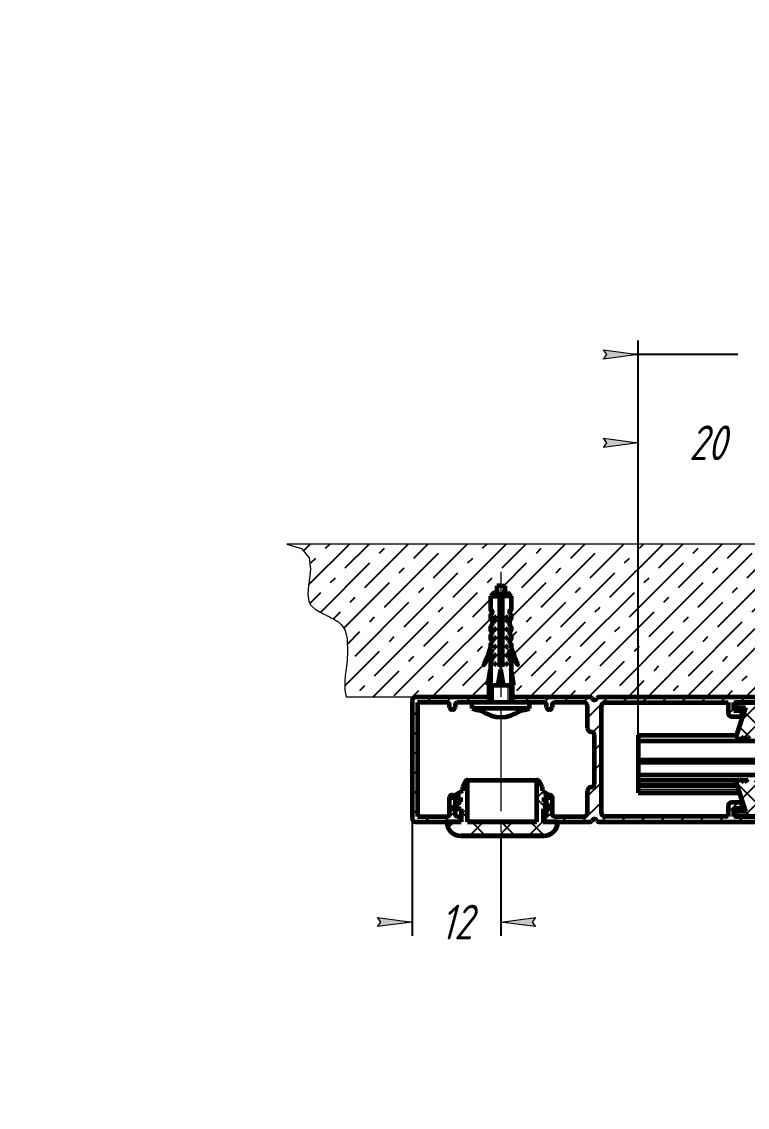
# Model space of a CAD drawing. Header units: millimetres. Extents: x 0 to 841, y 0 to 594.
# Drawn here: x 0 to 104.7, y 0 to 156.5 of the extents above; entities that cross this region are included whole.
import ezdxf

# ---------------------------------------------------------------- set-up
doc = ezdxf.new("R2010")
doc.units = ezdxf.units.MM
for name, pattern in [('K5LT_AXLED', [19.5, 15, -1.5, 1.5, -1.5]), ('K5LT_BASIC', [0]), ('K5LT_THIN', [0])]:
    doc.linetypes.add(name, pattern=pattern)
doc.layers.add('Системный слой', color=7, linetype='Continuous')
doc.layers.add('Системный слой (1)', color=7, linetype='Continuous', true_color=0x909090)
doc.styles.add('KDIMTEXTSTYLE', font='GOST_AU.SHX', dxfattribs={"width": 0.96, "oblique": 15, "height": 5})
doc.dimstyles.new('KDIMSTYLE (1.00)', dxfattribs={"dimtxt": 5, "dimasz": 1, "dimexe": 2, "dimexo": 0, "dimgap": 1, "dimtad": 1, "dimtxsty": 'KDIMTEXTSTYLE', "dimsah": 1, "dimcen": 0, "dimdle": 1, "dimadec": 0, "dimazin": 0, "dimtfac": 0.667, "dimtmove": 0, "dimatfit": 3, "dimfxl": 1, "dimtvp": 1, "dimtolj": 1, "dimtzin": 0, "dimarcsym": 0})

# ---------------------------------------------------------------- blocks, each defined once
blk = doc.blocks.new('U1201')
at = {"layer": 'Системный слой (1)', "color": 7, "linetype": 'K5LT_THIN', "lineweight": 18}
blk.add_line((280.77, 50.08), (93.12, 50.08), dxfattribs=at)
blk = doc.blocks.new('U1202')
at = {"layer": 'Системный слой (1)', "color": 5, "linetype": 'K5LT_BASIC', "lineweight": 60, "true_color": 0x0000ff}
blk.add_line((280.75, 52.81), (93.12, 52.81), dxfattribs=at)
blk = doc.blocks.new('U1203')
at = {"layer": 'Системный слой (1)', "color": 5, "linetype": 'K5LT_BASIC', "lineweight": 60, "true_color": 0x0000ff}
blk.add_line((280.75, 52.81), (88.92, 52.81), dxfattribs=at)
blk = doc.blocks.new('U1204')
at = {"layer": 'Системный слой (1)', "color": 5, "linetype": 'K5LT_BASIC', "lineweight": 60, "true_color": 0x0000ff}
blk.add_line((281, 47.87), (88.92, 47.87), dxfattribs=at)
blk = doc.blocks.new('U1205')
at = {"layer": 'Системный слой (1)', "color": 5, "linetype": 'K5LT_BASIC', "lineweight": 60, "true_color": 0x0000ff}
blk.add_line((280.81, 49.73), (88.92, 49.73), dxfattribs=at)
blk = doc.blocks.new('U1206')
at = {"layer": 'Системный слой (1)', "color": 5, "linetype": 'K5LT_BASIC', "lineweight": 60, "true_color": 0x0000ff}
blk.add_line((280.77, 50.07), (88.92, 50.07), dxfattribs=at)
blk = doc.blocks.new('U1284')
at = {"layer": 'Системный слой (1)', "color": 7, "linetype": 'K5LT_THIN', "lineweight": 18}
for p, q in [((38.23, 81.22), (40.37, 80.59)), ((40.37, 80.59), (41.48, 79.24)), ((41.48, 79.24), (41.67, 77.6)), ((41.58, 76.7), (41.52, 76.25)), ((41.67, 77.6), (41.58, 76.7)), ((41.36, 75.19), (41.3, 74.67)), ((41.41, 75.55), (41.36, 75.19)), ((41.45, 75.8), (41.41, 75.55)), ((41.48, 76), (41.45, 75.8)), ((41.52, 76.25), (41.48, 76)), ((41.3, 74.67), (41.27, 73.93)), ((41.27, 73.93), (41.42, 72.95)), ((41.42, 72.95), (41.64, 72.5)), ((41.64, 72.5), (41.71, 72.39)), ((41.71, 72.39), (41.89, 72.19)), ((41.89, 72.19), (42.31, 71.83)), ((42.31, 71.83), (43.13, 71.34)), ((43.13, 71.34), (43.59, 71.11)), ((43.59, 71.11), (43.83, 71)), ((43.83, 71), (43.96, 70.94)), ((43.96, 70.94), (44.07, 70.89)), ((44.07, 70.89), (44.2, 70.82)), ((44.2, 70.82), (44.38, 70.73)), ((44.38, 70.73), (44.65, 70.6)), ((44.65, 70.6), (45.05, 70.38)), ((45.05, 70.38), (45.59, 70.03)), ((45.59, 70.03), (46.07, 69.6)), ((46.07, 69.6), (46.17, 69.49)), ((46.17, 69.49), (46.35, 69.25)), ((46.35, 69.25), (46.64, 68.73)), ((46.64, 68.73), (46.97, 67.53)), ((46.97, 67.53), (47.02, 65.58)), ((46.94, 64.53), (46.88, 63.97)), ((47.02, 65.58), (46.94, 64.53)), ((46.75, 62.86), (46.68, 62.25)), ((46.8, 63.29), (46.75, 62.86)), ((46.84, 63.62), (46.8, 63.29)), ((46.88, 63.97), (46.84, 63.62)), ((46.68, 62.25), (46.61, 61.39)), ((46.61, 61.39), (46.61, 60.22)), ((46.61, 60.22), (46.82, 59.15))]:
    blk.add_line(p, q, dxfattribs=at)
blk = doc.blocks.new('KDIMARROW_01')
at = {"layer": 'Системный слой'}
blk.add_hatch(color=0, dxfattribs=at).paths.add_polyline_path([(0, 0), (-5, 0.66), (-4.5, 0), (-5, -0.66)])
at = {"layer": 'Системный слой', "color": 0, "linetype": 'K5LT_THIN', "lineweight": 18}
for p, q in [((-4.5, 0), (-5, 0.66)), ((-5, 0.66), (0, 0)), ((0, 0), (-5, -0.66)), ((-5, -0.66), (-4.5, 0))]:
    blk.add_line(p, q, dxfattribs=at)
at = {"layer": 'Системный слой (1)', "color": 0, "linetype": 'K5LT_THIN', "lineweight": 18}
blk.add_line((0, 0), (-1, 0), dxfattribs=at)

msp = doc.modelspace()

# ---------------------------------------------------------------- hatches: boundary and pattern name
at = {"layer": 'Системный слой (1)'}
h = msp.add_hatch(dxfattribs=at)
h.set_pattern_fill('Бетон', angle=45, style=0, pattern_type=0)
h.set_pattern_definition([(45, (0, 0), (-2.82843, 2.82843), [11, -5]), (45, (9.1924, 9.1924), (-2.82843, 2.82843), [1, -15]), (45, (4.2426, 7.071), (-2.82843, 2.82843), [11, -5]), (45, (13.435, 16.2635), (-2.82843, 2.82843), [1, -15])])
h.paths.add_polyline_path([(108.917, 81.2231), (38.2307, 81.2231), (40.3689, 80.5883), (41.4818, 79.2434), (41.6654, 77.5988), (41.581, 76.7049), (41.5174, 76.2464), (41.4806, 75.9984), (41.4512, 75.8023), (41.4141, 75.5522), (41.3641, 75.1942), (41.3047, 74.6745), (41.2712, 73.9344), (41.4212, 72.9452), (41.6379, 72.4961), (41.7133, 72.3892), (41.8862, 72.1875), (42.3095, 71.8262), (43.1335, 71.3363), (43.5909, 71.1108), (43.8293, 70.9977), (43.9616, 70.9352), (44.067, 70.8852), (44.1978, 70.8229), (44.3835, 70.733), (44.6544, 70.5972), (45.0459, 70.3849), (45.5873, 70.0345), (46.0749, 69.602), (46.1732, 69.4894), (46.3511, 69.2517), (46.637, 68.7302), (46.9666, 67.5318), (47.0248, 65.5761), (46.9404, 64.5299), (46.8803, 63.9743), (46.8396, 63.623), (46.7999, 63.2862), (46.7494, 62.8551), (46.6837, 62.2506), (46.6133, 61.3934), (46.6095, 60.2223), (46.817, 59.1503), (56.817, 59.1503), (67.4295, 59.1503), (67.4295, 60.8849), (67.242, 60.8849), (67.617, 63.1503), (67.617, 64.2764), (67.6279, 64.303), (67.8575, 64.5325), (67.8795, 64.5855), (67.8795, 64.8545), (67.8575, 64.9075), (67.8045, 64.9295), (67.6545, 64.9295), (67.6279, 64.9405), (67.617, 64.967), (67.617, 65.4768), (66.7269, 63.835), (66.6986, 63.8154), (66.6647, 63.8216), (66.6451, 63.8499), (66.6496, 63.881), (67.617, 66.22), (67.617, 66.7825), (67.6279, 66.809), (67.8575, 67.0386), (67.8795, 67.0916), (67.8795, 67.3605), (67.8575, 67.4136), (67.8045, 67.4355), (67.6545, 67.4355), (67.6279, 67.4465), (67.617, 67.473), (67.617, 68.0355), (67.6279, 68.0621), (67.8575, 68.2916), (67.8795, 68.3446), (67.8795, 68.6136), (67.8575, 68.6666), (67.8045, 68.6886), (67.6545, 68.6886), (67.6279, 68.6996), (67.617, 68.7261), (67.617, 69.2886), (67.6279, 69.3151), (67.8575, 69.5446), (67.8795, 69.5977), (67.8795, 69.8666), (67.8795, 70.3168), (67.8575, 70.3698), (67.8045, 70.3918), (67.6545, 70.3918), (67.6279, 70.4028), (67.617, 70.4293), (67.617, 70.9918), (67.6279, 71.0183), (67.8575, 71.2478), (67.8795, 71.3009), (67.8795, 71.5698), (67.8575, 71.6228), (67.8045, 71.6448), (67.6545, 71.6448), (67.6279, 71.6558), (67.617, 71.6823), (67.617, 73.7073), (68.1795, 74.2698), (68.5545, 74.2698), (68.5545, 75.2073), (69.117, 75.2073), (69.6795, 75.2073), (69.6795, 74.2698), (70.0545, 74.2698), (70.617, 73.7073), (70.617, 71.6823), (70.606, 71.6558), (70.5795, 71.6448), (70.4295, 71.6448), (70.3764, 71.6228), (70.3545, 71.5698), (70.3545, 71.3009), (70.3764, 71.2478), (70.606, 71.0183), (70.617, 70.9918), (70.617, 70.4293), (70.606, 70.4028), (70.5795, 70.3918), (70.4295, 70.3918), (70.3764, 70.3698), (70.3545, 70.3168), (70.3545, 69.8666), (70.3545, 69.5977), (70.3764, 69.5446), (70.606, 69.3151), (70.617, 69.2886), (70.617, 68.7261), (70.606, 68.6996), (70.5795, 68.6886), (70.4295, 68.6886), (70.3764, 68.6666), (70.3545, 68.6136), (70.3545, 68.3446), (70.3764, 68.2916), (70.606, 68.0621), (70.617, 68.0355), (70.617, 67.473), (70.606, 67.4465), (70.5795, 67.4355), (70.4295, 67.4355), (70.3764, 67.4136), (70.3545, 67.3605), (70.3545, 67.0916), (70.3764, 67.0386), (70.606, 66.809), (70.617, 66.7825), (70.617, 66.22), (71.5843, 63.881), (71.588, 63.8468), (71.5665, 63.8199), (71.5322, 63.8162), (71.507, 63.835), (70.617, 65.4768), (70.617, 64.967), (70.606, 64.9405), (70.5795, 64.9295), (70.4295, 64.9295), (70.3764, 64.9075), (70.3545, 64.8545), (70.3545, 64.5855), (70.3764, 64.5325), (70.606, 64.303), (70.617, 64.2764), (70.617, 63.1503), (70.992, 60.8849), (70.8045, 60.8849), (70.8045, 59.1503), (81.9845, 59.1503), (82.1966, 59.0625), (82.2556, 58.9789), (82.4826, 58.7736), (82.7884, 58.7889), (82.9784, 58.9789), (83.1487, 59.1329), (83.2494, 59.1503), (108.417, 59.1503), (108.917, 59.1533)])
h = msp.add_hatch(dxfattribs=at)
h.set_pattern_fill('Металл', angle=45, style=0, pattern_type=0)
h.set_pattern_definition([(45, (0, 0), (-1.414214, 1.414214), [])])
edge = h.paths.add_edge_path()
edge.add_line((61.317, 41.1503), (63.417, 41.1503))
edge.add_line((63.417, 41.1503), (63.417, 41.9503))
edge.add_line((63.417, 41.9503), (62.817, 41.9503))
edge.add_line((62.817, 41.9503), (62.6048, 42.0382))
edge.add_line((62.6048, 42.0382), (62.517, 42.2503))
edge.add_line((62.517, 42.2503), (62.517, 43.0503))
edge.add_line((62.517, 43.0503), (62.017, 43.0503))
edge.add_line((62.017, 43.0503), (62.517, 43.4349))
edge.add_line((62.517, 43.4349), (62.517, 44.6503))
edge.add_line((62.517, 44.6503), (62.017, 44.6503))
edge.add_line((62.017, 44.6503), (62.455, 44.9329))
edge.add_line((62.455, 44.9329), (62.2562, 45.0478))
edge.add_line((62.2562, 45.0478), (62.217, 45.0503))
edge.add_line((62.217, 45.0503), (62.017, 45.0503))
edge.add_line((62.017, 45.0503), (61.8048, 44.9625))
edge.add_line((61.8048, 44.9625), (61.717, 44.7503))
edge.add_line((61.717, 44.7503), (61.717, 42.2503))
edge.add_line((61.717, 42.2503), (61.6291, 42.0382))
edge.add_line((61.6291, 42.0382), (61.417, 41.9503))
edge.add_line((61.417, 41.9503), (57.117, 41.9503))
edge.add_line((57.117, 41.9503), (57.117, 58.3503))
edge.add_line((57.117, 58.3503), (61.417, 58.3503))
edge.add_line((61.417, 58.3503), (61.6291, 58.2625))
edge.add_line((61.6291, 58.2625), (61.717, 58.0503))
edge.add_line((61.717, 58.0503), (61.717, 57.6503))
edge.add_line((61.717, 57.6503), (61.8048, 57.4382))
edge.add_line((61.8048, 57.4382), (62.017, 57.3503))
edge.add_line((62.017, 57.3503), (62.217, 57.3503))
edge.add_line((62.217, 57.3503), (62.4291, 57.4382))
edge.add_line((62.4291, 57.4382), (62.517, 57.6503))
edge.add_line((62.517, 57.6503), (62.517, 58.0503))
edge.add_line((62.517, 58.0503), (62.6048, 58.2625))
edge.add_line((62.6048, 58.2625), (62.817, 58.3503))
edge.add_line((62.817, 58.3503), (67.4295, 58.3503))
edge.add_line((67.4295, 58.3503), (67.4295, 59.1503))
edge.add_line((67.4295, 59.1503), (56.817, 59.1503))
edge.add_line((56.817, 59.1503), (56.4634, 59.0039))
edge.add_line((56.4634, 59.0039), (56.317, 58.6503))
edge.add_line((56.317, 58.6503), (56.317, 41.6503))
edge.add_line((56.317, 41.6503), (56.4634, 41.2968))
edge.add_line((56.4634, 41.2968), (56.817, 41.1503))
edge.add_line((56.817, 41.1503), (61.317, 41.1503))
h.paths.add_polyline_path([(81.617, 45.6503), (81.617, 42.4503), (81.4705, 42.0968), (81.117, 41.9503), (76.817, 41.9503), (76.6048, 42.0382), (76.517, 42.2503), (76.517, 43.0503), (75.717, 43.0503), (75.717, 42.2503), (75.6291, 42.0382), (75.417, 41.9503), (75.217, 41.9503), (75.217, 41.1503), (81.9845, 41.1503), (82.1966, 41.2382), (82.2556, 41.3218), (82.4826, 41.5271), (82.7884, 41.5117), (82.9784, 41.3218), (83.1487, 41.1678), (83.2494, 41.1503), (108.417, 41.1503), (108.7705, 41.2968), (108.917, 41.6503), (108.917, 43.4503), (108.7705, 43.8039), (108.417, 43.9503), (107.217, 43.9503), (107.0048, 43.8625), (106.917, 43.6503), (106.917, 43.4503), (107.0048, 43.2382), (107.217, 43.1503), (108.117, 43.1503), (108.117, 41.9503), (107.817, 41.9503), (103.017, 41.9503), (102.717, 41.9503), (102.717, 43.1503), (103.617, 43.1503), (103.8291, 43.2382), (103.917, 43.4503), (103.917, 43.6503), (103.8291, 43.8625), (103.617, 43.9503), (102.417, 43.9503), (102.0634, 43.8039), (101.917, 43.4503), (101.917, 41.9503), (84.117, 41.9503), (83.7634, 42.0968), (83.617, 42.4503), (83.617, 57.8503), (83.7634, 58.2039), (84.117, 58.3503), (101.917, 58.3503), (101.917, 56.8503), (102.0634, 56.4968), (102.417, 56.3503), (103.617, 56.3503), (103.8291, 56.4382), (103.917, 56.6503), (103.917, 56.8503), (103.8291, 57.0625), (103.617, 57.1503), (102.717, 57.1503), (102.717, 58.3503), (103.017, 58.3503), (107.817, 58.3503), (108.117, 58.3503), (108.117, 57.1503), (107.217, 57.1503), (107.0048, 57.0625), (106.917, 56.8503), (106.917, 56.6503), (107.0048, 56.4382), (107.217, 56.3503), (108.417, 56.3503), (108.7705, 56.4968), (108.917, 56.8503), (108.917, 58.6503), (108.7705, 59.0039), (108.417, 59.1503), (83.2494, 59.1503), (83.0373, 59.0625), (82.9784, 58.9789), (82.7513, 58.7736), (82.4455, 58.7889), (82.2556, 58.9789), (82.0853, 59.1329), (81.9845, 59.1503), (70.8045, 59.1503), (70.8045, 58.3503), (75.417, 58.3503), (75.6291, 58.2625), (75.717, 58.0503), (75.717, 57.6503), (75.8048, 57.4382), (76.017, 57.3503), (76.217, 57.3503), (76.4291, 57.4382), (76.517, 57.6503), (76.517, 58.0503), (76.6048, 58.2625), (76.817, 58.3503), (81.117, 58.3503), (81.4705, 58.2039), (81.617, 57.8503), (81.617, 54.6503), (81.7634, 54.2968), (82.117, 54.1503), (82.4705, 54.0039), (82.617, 53.6503), (82.617, 46.6503), (82.4705, 46.2968), (82.117, 46.1503), (81.7634, 46.0039)])
h = msp.add_hatch(dxfattribs=at)
h.set_pattern_fill('Неметалл', angle=45, style=0, pattern_type=0)
h.set_pattern_definition([(45, (0, 0), (-1.414214, 1.414214), []), (135, (0, 0), (-1.414214, -1.414214), [])])
h.paths.add_polyline_path([(107.7503, 53.6503), (106.417, 57.6503), (107.817, 57.6503), (107.817, 58.3503), (103.017, 58.3503), (103.017, 57.6503), (104.417, 57.6503), (103.0046, 53.4133), (103.617, 53.0195), (104.217, 53.4053), (104.817, 53.0195), (105.417, 53.4053), (106.017, 53.0195), (106.617, 53.4053), (107.217, 53.0195), (107.8293, 53.4133)])
h.paths.add_polyline_path([(103.5164, 45.352), (104.417, 42.6503), (103.017, 42.6503), (103.017, 41.9503), (107.817, 41.9503), (107.817, 42.6503), (106.417, 42.6503), (107.8293, 46.8874), (107.217, 47.2812), (106.617, 46.8953), (106.017, 47.2812), (105.417, 46.8953), (104.817, 47.2812), (104.217, 46.8953), (103.617, 47.2812), (103.0046, 46.8874)])
h = msp.add_hatch(dxfattribs=at)
h.set_pattern_fill('Металл', angle=45, style=0, pattern_type=0)
h.set_pattern_definition([(45, (0, 0), (-0.7071068, 0.7071068), [])])
h.paths.add_polyline_path([(491.7907, 49.7338), (491.7907, 50.0719), (285.7742, 50.0719), (285.8142, 49.7338)])
h.paths.add_polyline_path([(280.8142, 49.7338), (280.7742, 50.0719), (93.117, 50.0719), (88.917, 50.0719), (88.917, 49.7338)])
h = msp.add_hatch(dxfattribs=at)
h.set_pattern_fill('Неметалл', angle=45, style=0, pattern_type=0)
h.set_pattern_definition([(45, (0, 0), (-2.12132, 2.12132), []), (135, (0, 0), (-2.12132, -2.12132), [])])
edge = h.paths.add_edge_path()
edge.add_line((74.317, 41.1503), (64.317, 41.1503))
edge.add_line((64.317, 41.1503), (64.317, 47.1503))
edge.add_line((64.317, 47.1503), (64.1288, 47.1503))
edge.add_line((64.1288, 47.1503), (64.0581, 47.121))
edge.add_line((64.0581, 47.121), (64.0393, 47.0951))
edge.add_line((64.0393, 47.0951), (63.567, 46.1503))
edge.add_line((63.567, 46.1503), (63.567, 45.6503))
edge.add_line((63.567, 45.6503), (62.017, 44.6503))
edge.add_line((62.017, 44.6503), (62.517, 44.6503))
edge.add_line((62.517, 44.6503), (63.317, 44.6503))
edge.add_line((63.317, 44.6503), (63.317, 44.0503))
edge.add_line((63.317, 44.0503), (62.017, 43.0503))
edge.add_line((62.017, 43.0503), (62.517, 43.0503))
edge.add_line((62.517, 43.0503), (63.417, 43.0503))
edge.add_line((63.417, 43.0503), (63.417, 41.1503))
edge.add_line((63.417, 41.1503), (61.317, 41.1503))
edge.add_line((61.317, 41.1503), (61.3554, 40.7601))
edge.add_line((61.3554, 40.7601), (62.2058, 39.4874))
edge.add_line((62.2058, 39.4874), (63.317, 39.1503))
edge.add_line((63.317, 39.1503), (75.317, 39.1503))
edge.add_line((75.317, 39.1503), (76.7312, 39.7361))
edge.add_line((76.7312, 39.7361), (77.2785, 40.7601))
edge.add_line((77.2785, 40.7601), (77.317, 41.1503))
edge.add_line((77.317, 41.1503), (75.217, 41.1503))
edge.add_line((75.217, 41.1503), (75.217, 43.0503))
edge.add_line((75.217, 43.0503), (75.717, 43.0503))
edge.add_line((75.717, 43.0503), (76.517, 43.0503))
edge.add_line((76.517, 43.0503), (76.517, 43.1273))
edge.add_line((76.517, 43.1273), (75.317, 44.0503))
edge.add_line((75.317, 44.0503), (75.317, 44.6503))
edge.add_line((75.317, 44.6503), (75.717, 44.6503))
edge.add_line((75.717, 44.6503), (76.517, 44.6503))
edge.add_line((76.517, 44.6503), (76.517, 44.7148))
edge.add_line((76.517, 44.7148), (75.067, 45.6503))
edge.add_line((75.067, 45.6503), (75.067, 46.1503))
edge.add_line((75.067, 46.1503), (74.5946, 47.0951))
edge.add_line((74.5946, 47.0951), (74.5368, 47.1452))
edge.add_line((74.5368, 47.1452), (74.5052, 47.1503))
edge.add_line((74.5052, 47.1503), (74.317, 47.1503))
edge.add_line((74.317, 47.1503), (74.317, 41.1503))

# ---------------------------------------------------------------- linework, layer by layer
at = {"layer": 'Системный слой (1)', "color": 7, "linetype": 'K5LT_THIN', "lineweight": 18}
for p, q in [((108.917, 81.2231), (38.2307, 81.2231)), ((68.067, 58.3503), (68.067, 60.8849)), ((70.167, 58.3503), (70.167, 60.8849)), ((56.817, 59.1503), (46.817, 59.1503)), ((103.429, 47.1603), (88.917, 47.1603)), ((104.629, 47.1603), (103.805, 47.1603)), ((88.917, 46.552), (103.1164, 46.552)), ((88.917, 46.1503), (103.2503, 46.1503)), ((88.917, 46.111), (103.2634, 46.111)), ((88.917, 45.8141), (103.3624, 45.8141))]:
    msp.add_line(p, q, dxfattribs=at)
at = {"layer": 'Системный слой (1)', "color": 30, "linetype": 'K5LT_AXLED', "lineweight": 18, "true_color": 0xff8000}
msp.add_line((69.117, 77.2073), (69.117, 37.2073), dxfattribs=at)
at = {"layer": 'Системный слой (1)', "color": 5, "linetype": 'K5LT_BASIC', "lineweight": 60, "true_color": 0x0000ff}
for p, q in [((69.117, 75.2073), (68.5545, 75.2073)), ((68.5545, 75.2073), (68.5545, 74.2698)), ((69.117, 75.2073), (69.6795, 75.2073)), ((69.6795, 75.2073), (69.6795, 74.2698)), ((68.1795, 74.2698), (67.617, 73.7073)), ((67.617, 73.7073), (67.617, 71.6823)), ((67.617, 73.7073), (68.9295, 73.7073)), ((68.1795, 74.2698), (68.9295, 74.2698)), ((68.9295, 74.2753), (68.9295, 63.5253)), ((69.117, 73.5831), (68.9295, 73.5831)), ((69.117, 73.5831), (69.3045, 73.5831)), ((69.3045, 74.2753), (69.3045, 63.5253)), ((70.0545, 74.2698), (69.3045, 74.2698)), ((70.617, 73.7073), (69.3045, 73.7073)), ((70.0545, 74.2698), (70.617, 73.7073)), ((70.617, 73.7073), (70.617, 71.6823)), ((67.617, 70.9918), (67.617, 70.4293)), ((67.8575, 71.2478), (67.6279, 71.0183)), ((67.8045, 71.6448), (67.6545, 71.6448)), ((67.8795, 71.5698), (67.8795, 71.3009)), ((68.471, 70.7687), (68.2756, 70.671)), ((68.2756, 70.6039), (68.471, 70.5062)), ((69.7629, 70.7687), (69.9584, 70.671)), ((69.9584, 70.6039), (69.7629, 70.5062)), ((70.3545, 71.5698), (70.3545, 71.3009)), ((70.3764, 71.2478), (70.606, 71.0183)), ((70.4295, 71.6448), (70.5795, 71.6448)), ((70.617, 70.9918), (70.617, 70.4293)), ((67.617, 69.2886), (67.617, 68.7261)), ((67.8575, 69.5446), (67.6279, 69.3151)), ((67.8045, 70.3918), (67.6545, 70.3918)), ((67.8795, 70.3168), (67.8795, 69.8666)), ((67.8795, 69.8666), (67.8795, 69.5977)), ((68.471, 70.3185), (68.2756, 70.2208)), ((68.2756, 70.1537), (68.471, 70.056)), ((68.471, 69.0655), (68.2756, 68.9677)), ((68.2756, 68.9007), (68.471, 68.803)), ((69.7629, 70.3185), (69.9584, 70.2208)), ((69.9584, 70.1537), (69.7629, 70.056)), ((69.7629, 69.0655), (69.9584, 68.9677)), ((69.9584, 68.9007), (69.7629, 68.803)), ((70.3545, 70.3168), (70.3545, 69.8666)), ((70.3545, 69.8666), (70.3545, 69.5977)), ((70.3764, 69.5446), (70.606, 69.3151)), ((70.4295, 70.3918), (70.5795, 70.3918)), ((70.617, 69.2886), (70.617, 68.7261)), ((67.617, 68.0355), (67.617, 67.473)), ((67.8575, 68.2916), (67.6279, 68.0621)), ((67.8045, 68.6886), (67.6545, 68.6886)), ((67.8045, 67.4355), (67.6545, 67.4355)), ((67.8795, 68.6136), (67.8795, 68.3446)), ((67.8795, 67.3605), (67.8795, 67.0916)), ((68.471, 67.8124), (68.2756, 67.7147)), ((68.2756, 67.6476), (68.471, 67.5499)), ((69.7629, 67.8124), (69.9584, 67.7147)), ((69.9584, 67.6476), (69.7629, 67.5499)), ((70.3545, 68.6136), (70.3545, 68.3446)), ((70.3545, 67.3605), (70.3545, 67.0916)), ((70.3764, 68.2916), (70.606, 68.0621)), ((70.4295, 68.6886), (70.5795, 68.6886)), ((70.4295, 67.4355), (70.5795, 67.4355)), ((70.617, 68.0355), (70.617, 67.473)), ((67.617, 66.7825), (67.617, 66.22)), ((67.8575, 67.0386), (67.6279, 66.809)), ((67.8575, 65.7855), (67.6711, 65.5991)), ((67.8795, 66.1075), (67.8795, 65.8386)), ((68.471, 66.5594), (68.2756, 66.4617)), ((68.2756, 66.3946), (68.471, 66.2969)), ((69.7629, 66.5594), (69.9584, 66.4617)), ((69.9584, 66.3946), (69.7629, 66.2969)), ((70.3545, 66.1075), (70.3545, 65.8386)), ((70.3545, 64.8545), (70.3545, 65.8386)), ((70.3764, 67.0386), (70.606, 66.809)), ((70.3764, 65.7855), (70.5669, 65.5951)), ((70.617, 66.7825), (70.617, 66.22)), ((67.617, 65.4768), (67.617, 64.967)), ((67.617, 64.2764), (67.617, 60.8849)), ((67.8575, 64.5325), (67.6279, 64.303)), ((67.8045, 64.9295), (67.6545, 64.9295)), ((67.8795, 64.8545), (67.8795, 64.5855)), ((68.471, 65.3064), (68.2756, 65.2086)), ((68.2756, 65.1416), (68.471, 65.0439)), ((69.7629, 65.3064), (69.9584, 65.2086)), ((69.9584, 65.1416), (69.7629, 65.0439)), ((70.3545, 64.8545), (70.3545, 64.5855)), ((70.3764, 64.5325), (70.606, 64.303)), ((70.4295, 64.9295), (70.5795, 64.9295)), ((70.617, 65.4817), (70.617, 64.967)), ((70.617, 64.2764), (70.617, 60.8849)), ((67.242, 60.8849), (67.617, 63.1503)), ((68.471, 64.0533), (68.2756, 63.9556)), ((68.2756, 63.8885), (68.471, 63.7908)), ((68.742, 60.8849), (69.117, 63.1503)), ((69.3045, 63.5253), (68.9295, 63.5253)), ((69.492, 60.8849), (69.117, 63.1503)), ((69.7629, 64.0533), (69.9584, 63.9556)), ((69.9584, 63.8885), (69.7629, 63.7908)), ((70.992, 60.8849), (70.617, 63.1503)), ((67.242, 60.8849), (70.992, 60.8849)), ((67.4295, 58.3503), (67.4295, 60.8849)), ((67.617, 60.8849), (67.6171, 58.3503)), ((70.617, 60.8849), (70.6157, 58.3503)), ((70.8045, 58.3503), (70.8045, 60.8849)), ((56.317, 58.6503), (56.317, 41.6503)), ((67.4295, 59.1503), (56.817, 59.1503)), ((61.417, 58.3503), (57.117, 58.3503)), ((57.117, 58.3503), (57.117, 41.9503)), ((61.717, 57.6503), (61.717, 58.0503)), ((62.517, 58.0503), (62.517, 57.6503)), ((75.417, 58.3503), (62.817, 58.3503)), ((64.992, 57.5253), (64.992, 58.3503)), ((81.9845, 59.1503), (70.8045, 59.1503)), ((73.242, 57.5253), (73.242, 58.3503)), ((75.717, 57.6503), (75.717, 58.0503)), ((76.517, 58.0503), (76.517, 57.6503)), ((81.117, 58.3503), (76.817, 58.3503)), ((108.417, 59.1503), (83.2494, 59.1503)), ((84.117, 58.3503), (101.917, 58.3503)), ((101.917, 58.3503), (101.917, 56.8503)), ((102.717, 57.1503), (102.717, 58.3503)), ((102.717, 58.3503), (108.117, 58.3503)), ((103.017, 58.3503), (103.017, 57.6503)), ((107.817, 58.3503), (103.017, 58.3503)), ((62.217, 57.3503), (62.017, 57.3503)), ((73.242, 57.5253), (64.992, 57.5253)), ((76.217, 57.3503), (76.017, 57.3503)), ((81.617, 54.6503), (81.617, 57.8503)), ((83.617, 42.4503), (83.617, 57.8503)), ((103.617, 57.1503), (102.717, 57.1503)), ((104.417, 57.6503), (103.0046, 53.4133)), ((103.017, 57.6503), (104.417, 57.6503)), ((103.917, 56.6503), (103.917, 56.8503)), ((102.417, 56.3503), (103.617, 56.3503)), ((82.617, 46.6503), (82.617, 53.6503)), ((88.917, 53.6503), (103.0836, 53.6503)), ((88.917, 53.6503), (88.917, 45.352)), ((103.0046, 53.4133), (103.617, 53.0195)), ((103.617, 53.0195), (104.217, 53.4053)), ((104.217, 53.4053), (104.817, 53.0195)), ((93.117, 50.0719), (93.117, 50.0796)), ((64.0393, 47.0951), (63.567, 46.1503)), ((64.317, 47.1503), (64.1288, 47.1503)), ((64.317, 47.1503), (74.317, 47.1503)), ((64.317, 41.1503), (64.317, 47.1503)), ((74.317, 41.1503), (74.317, 47.1503)), ((74.5052, 47.1503), (74.317, 47.1503)), ((74.5946, 47.0951), (75.067, 46.1503)), ((103.3984, 47.1406), (88.917, 47.1406)), ((93.117, 47.1406), (93.117, 47.1603)), ((103.3984, 47.1406), (93.117, 47.1406)), ((103.3984, 47.1406), (93.117, 47.1406)), ((103.3984, 47.1406), (93.117, 47.1406)), ((103.3984, 47.1406), (93.117, 47.1406)), ((103.3984, 47.1406), (93.117, 47.1406)), ((103.3984, 47.1406), (93.117, 47.1406)), ((103.3984, 47.1406), (93.117, 47.1406)), ((103.3984, 47.1406), (93.117, 47.1406)), ((103.3984, 47.1406), (93.117, 47.1406)), ((103.3984, 47.1406), (93.117, 47.1406)), ((103.3984, 47.1406), (93.117, 47.1406)), ((103.3984, 47.1406), (93.117, 47.1406)), ((103.3984, 47.1406), (93.117, 47.1406)), ((103.3984, 47.1406), (93.117, 47.1406)), ((103.3984, 47.1406), (93.117, 47.1406)), ((103.3984, 47.1406), (93.117, 47.1406)), ((103.3984, 47.1406), (93.117, 47.1406)), ((103.3984, 47.1406), (93.117, 47.1406)), ((103.3984, 47.1406), (93.117, 47.1406)), ((103.3984, 47.1406), (93.117, 47.1406)), ((103.3984, 47.1406), (93.117, 47.1406)), ((103.3984, 47.1406), (93.117, 47.1406)), ((103.3984, 47.1406), (93.117, 47.1406)), ((103.3984, 47.1406), (93.117, 47.1406)), ((103.3984, 47.1406), (93.117, 47.1406)), ((103.3984, 47.1406), (93.117, 47.1406)), ((103.3984, 47.1406), (93.117, 47.1406)), ((103.3984, 47.1406), (93.117, 47.1406)), ((103.3984, 47.1406), (93.117, 47.1406)), ((103.3984, 47.1406), (93.117, 47.1406)), ((103.3984, 47.1406), (93.117, 47.1406)), ((103.3984, 47.1406), (93.117, 47.1406)), ((103.3984, 47.1406), (93.117, 47.1406)), ((103.3984, 47.1406), (93.117, 47.1406)), ((103.3984, 47.1406), (93.117, 47.1406)), ((103.3984, 47.1406), (93.117, 47.1406)), ((103.3984, 47.1406), (93.117, 47.1406)), ((103.3984, 47.1406), (93.117, 47.1406)), ((103.3984, 47.1406), (93.117, 47.1406)), ((103.3984, 47.1406), (93.117, 47.1406)), ((103.3984, 47.1406), (93.117, 47.1406)), ((103.3984, 47.1406), (93.117, 47.1406)), ((103.3984, 47.1406), (93.117, 47.1406)), ((103.3984, 47.1406), (93.117, 47.1406)), ((103.3984, 47.1406), (93.117, 47.1406)), ((103.3984, 47.1406), (93.117, 47.1406)), ((103.3984, 47.1406), (93.117, 47.1406)), ((103.3984, 47.1406), (93.117, 47.1406)), ((103.3984, 47.1406), (93.117, 47.1406)), ((103.3984, 47.1406), (93.117, 47.1406)), ((103.3984, 47.1406), (93.117, 47.1406)), ((103.3984, 47.1406), (93.117, 47.1406)), ((103.3984, 47.1406), (93.117, 47.1406)), ((103.3984, 47.1406), (93.117, 47.1406)), ((103.3984, 47.1406), (93.117, 47.1406)), ((103.3984, 47.1406), (93.117, 47.1406)), ((103.3984, 47.1406), (93.117, 47.1406)), ((103.3984, 47.1406), (93.117, 47.1406)), ((103.3984, 47.1406), (93.117, 47.1406)), ((103.3984, 47.1406), (93.117, 47.1406)), ((103.3984, 47.1406), (93.117, 47.1406)), ((103.3984, 47.1406), (93.117, 47.1406)), ((103.3984, 47.1406), (93.117, 47.1406)), ((103.3984, 47.1406), (93.117, 47.1406)), ((103.3984, 47.1406), (93.117, 47.1406)), ((103.3984, 47.1406), (93.117, 47.1406)), ((103.3984, 47.1406), (93.117, 47.1406)), ((103.3984, 47.1406), (93.117, 47.1406)), ((103.617, 47.2812), (103.0046, 46.8874)), ((104.217, 46.8953), (103.617, 47.2812)), ((104.5984, 47.1406), (103.8355, 47.1406)), ((104.5984, 47.1406), (103.8355, 47.1406)), ((104.5984, 47.1406), (103.8355, 47.1406)), ((104.5984, 47.1406), (103.8355, 47.1406)), ((104.5984, 47.1406), (103.8355, 47.1406)), ((104.5984, 47.1406), (103.8355, 47.1406)), ((104.5984, 47.1406), (103.8355, 47.1406)), ((104.5984, 47.1406), (103.8355, 47.1406)), ((104.5984, 47.1406), (103.8355, 47.1406)), ((104.5984, 47.1406), (103.8355, 47.1406)), ((104.5984, 47.1406), (103.8355, 47.1406)), ((104.5984, 47.1406), (103.8355, 47.1406)), ((104.5984, 47.1406), (103.8355, 47.1406)), ((104.5984, 47.1406), (103.8355, 47.1406)), ((104.5984, 47.1406), (103.8355, 47.1406)), ((104.5984, 47.1406), (103.8355, 47.1406)), ((104.5984, 47.1406), (103.8355, 47.1406)), ((104.5984, 47.1406), (103.8355, 47.1406)), ((104.5984, 47.1406), (103.8355, 47.1406)), ((104.5984, 47.1406), (103.8355, 47.1406)), ((104.5984, 47.1406), (103.8355, 47.1406)), ((104.5984, 47.1406), (103.8355, 47.1406)), ((104.5984, 47.1406), (103.8355, 47.1406)), ((104.5984, 47.1406), (103.8355, 47.1406)), ((104.5984, 47.1406), (103.8355, 47.1406)), ((104.5984, 47.1406), (103.8355, 47.1406)), ((104.5984, 47.1406), (103.8355, 47.1406)), ((104.5984, 47.1406), (103.8355, 47.1406)), ((104.5984, 47.1406), (103.8355, 47.1406)), ((104.5984, 47.1406), (103.8355, 47.1406)), ((104.5984, 47.1406), (103.8355, 47.1406)), ((104.5984, 47.1406), (103.8355, 47.1406)), ((104.5984, 47.1406), (103.8355, 47.1406)), ((104.5984, 47.1406), (103.8355, 47.1406)), ((104.5984, 47.1406), (103.8355, 47.1406)), ((104.5984, 47.1406), (103.8355, 47.1406)), ((104.5984, 47.1406), (103.8355, 47.1406)), ((104.5984, 47.1406), (103.8355, 47.1406)), ((104.5984, 47.1406), (103.8355, 47.1406)), ((104.5984, 47.1406), (103.8355, 47.1406)), ((104.5984, 47.1406), (103.8355, 47.1406)), ((104.5984, 47.1406), (103.8355, 47.1406)), ((104.5984, 47.1406), (103.8355, 47.1406)), ((104.5984, 47.1406), (103.8355, 47.1406)), ((104.5984, 47.1406), (103.8355, 47.1406)), ((104.5984, 47.1406), (103.8355, 47.1406)), ((104.5984, 47.1406), (103.8355, 47.1406)), ((104.5984, 47.1406), (103.8355, 47.1406)), ((104.5984, 47.1406), (103.8355, 47.1406)), ((104.5984, 47.1406), (103.8355, 47.1406)), ((104.5984, 47.1406), (103.8355, 47.1406)), ((104.5984, 47.1406), (103.8355, 47.1406)), ((104.5984, 47.1406), (103.8355, 47.1406)), ((104.5984, 47.1406), (103.8355, 47.1406)), ((104.5984, 47.1406), (103.8355, 47.1406)), ((104.5984, 47.1406), (103.8355, 47.1406)), ((104.5984, 47.1406), (103.8355, 47.1406)), ((104.5984, 47.1406), (103.8355, 47.1406)), ((104.5984, 47.1406), (103.8355, 47.1406)), ((104.5984, 47.1406), (103.8355, 47.1406)), ((104.5984, 47.1406), (103.8355, 47.1406)), ((104.5984, 47.1406), (103.8355, 47.1406)), ((104.5984, 47.1406), (103.8355, 47.1406)), ((104.5984, 47.1406), (103.8355, 47.1406)), ((104.5984, 47.1406), (103.8355, 47.1406)), ((104.5984, 47.1406), (103.8355, 47.1406)), ((104.5984, 47.1406), (103.8355, 47.1406)), ((104.5984, 47.1406), (103.8355, 47.1406)), ((104.5984, 47.1406), (103.8355, 47.1406)), ((104.817, 47.2812), (104.217, 46.8953)), ((63.567, 45.6503), (62.017, 44.6503)), ((63.567, 46.1503), (63.567, 45.6503)), ((75.067, 46.1503), (75.067, 45.6503)), ((75.067, 45.6503), (76.617, 44.6503)), ((81.617, 42.4503), (81.617, 45.6503)), ((88.917, 46.4503), (103.1503, 46.4503)), ((103.0046, 46.8874), (104.417, 42.6503)), ((61.717, 42.2503), (61.717, 44.7503)), ((62.017, 45.0503), (62.217, 45.0503)), ((62.017, 44.6503), (63.317, 44.6503)), ((63.317, 44.0503), (62.017, 43.0503)), ((62.517, 44.6503), (62.517, 43.4349)), ((63.317, 44.6503), (62.517, 44.6503)), ((63.317, 44.6503), (62.517, 44.6503)), ((63.317, 44.6503), (62.517, 44.6503)), ((63.317, 44.6503), (63.317, 44.0503)), ((75.317, 44.6503), (75.317, 44.0503)), ((75.317, 44.6503), (76.617, 44.6503)), ((75.717, 44.6503), (75.317, 44.6503)), ((75.717, 44.6503), (75.317, 44.6503)), ((75.717, 44.6503), (75.317, 44.6503)), ((75.317, 44.0503), (76.617, 43.0503)), ((75.717, 43.7426), (75.717, 44.6503)), ((76.017, 45.0503), (76.217, 45.0503)), ((76.517, 44.7503), (76.517, 42.2503)), ((76.617, 44.6503), (76.517, 44.6503)), ((76.617, 44.6503), (76.517, 44.6503)), ((76.617, 44.6503), (76.517, 44.6503)), ((88.917, 45.352), (103.5164, 45.352)), ((103.617, 43.9503), (102.417, 43.9503)), ((62.017, 43.0503), (63.417, 43.0503)), ((63.417, 43.0503), (62.517, 43.0503)), ((63.417, 43.0503), (62.517, 43.0503)), ((63.417, 43.0503), (62.517, 43.0503)), ((62.517, 43.0503), (62.517, 42.2503)), ((63.417, 43.0503), (63.417, 41.1503)), ((75.217, 43.0503), (75.217, 41.1503)), ((75.217, 43.0503), (76.617, 43.0503)), ((75.717, 43.0503), (75.217, 43.0503)), ((75.717, 43.0503), (75.217, 43.0503)), ((75.717, 43.0503), (75.217, 43.0503)), ((75.717, 42.2503), (75.717, 43.0503)), ((76.617, 43.0503), (76.517, 43.0503)), ((76.617, 43.0503), (76.517, 43.0503)), ((76.617, 43.0503), (76.517, 43.0503)), ((101.917, 43.4503), (101.917, 41.9503)), ((102.717, 41.9503), (102.717, 43.1503)), ((102.717, 43.1503), (103.617, 43.1503)), ((104.417, 42.6503), (103.017, 42.6503)), ((103.017, 42.6503), (103.017, 41.9503)), ((103.917, 43.4503), (103.917, 43.6503)), ((56.817, 41.1503), (63.417, 41.1503)), ((57.117, 41.9503), (61.417, 41.9503)), ((63.417, 41.1503), (61.317, 41.1503)), ((62.817, 41.9503), (63.417, 41.9503)), ((74.317, 41.1503), (64.317, 41.1503)), ((64.317, 41.1503), (74.317, 41.1503)), ((75.217, 41.9503), (75.417, 41.9503)), ((77.317, 41.1503), (75.217, 41.1503)), ((75.217, 41.1503), (81.9845, 41.1503)), ((76.817, 41.9503), (81.117, 41.9503)), ((83.2494, 41.1503), (108.417, 41.1503)), ((101.917, 41.9503), (84.117, 41.9503)), ((108.117, 41.9503), (102.717, 41.9503)), ((103.017, 41.9503), (107.817, 41.9503)), ((75.317, 39.1503), (63.317, 39.1503)), ((75.317, 39.1503), (63.317, 39.1503)), ((75.317, 39.1503), (63.317, 39.1503)), ((63.317, 39.1503), (75.317, 39.1503))]:
    msp.add_line(p, q, dxfattribs=at)
for centre, radius, start, end in [((67.6545, 71.6823), 0.0375, 180, 270), ((67.6545, 70.9918), 0.0375, 135, 180), ((67.8045, 71.5698), 0.075, 0, 90), ((67.8045, 71.3009), 0.075, 315, 0), ((68.2923, 70.6374), 0.0375, 116.565051, 243.434949), ((68.2437, 70.6374), 0.2625, 330, 30), ((69.9903, 70.6374), 0.2625, 150, 210), ((69.9416, 70.6374), 0.0375, 296.565051, 63.434949), ((70.4295, 71.5698), 0.075, 90, 180), ((70.4295, 71.3009), 0.075, 180, 225), ((70.5795, 71.6823), 0.0375, 270, 0), ((70.5795, 70.9918), 0.0375, 0, 45), ((67.6545, 70.4293), 0.0375, 180, 270), ((67.6545, 69.2886), 0.0375, 135, 180), ((67.8045, 70.3168), 0.075, 0, 90), ((67.8045, 69.5977), 0.075, 315, 0), ((68.2923, 70.1872), 0.0375, 116.565051, 243.434949), ((68.2923, 68.9342), 0.0375, 116.565051, 243.434949), ((68.2437, 70.1872), 0.2625, 330, 30), ((68.2437, 68.9342), 0.2625, 330, 30), ((69.9903, 70.1872), 0.2625, 150, 210), ((69.9903, 68.9342), 0.2625, 150, 210), ((69.9416, 70.1872), 0.0375, 296.565051, 63.434949), ((69.9416, 68.9342), 0.0375, 296.565051, 63.434949), ((70.4295, 70.3168), 0.075, 90, 180), ((70.4295, 69.5977), 0.075, 180, 225), ((70.5795, 70.4293), 0.0375, 270, 0), ((70.5795, 69.2886), 0.0375, 0, 45), ((67.6545, 68.7261), 0.0375, 180, 270), ((67.6545, 68.0355), 0.0375, 135, 180), ((67.6545, 67.473), 0.0375, 180, 270), ((67.8045, 68.6136), 0.075, 0, 90), ((67.8045, 67.3605), 0.075, 0, 90), ((67.8045, 68.3446), 0.075, 315, 0), ((68.2923, 67.6812), 0.0375, 116.565051, 243.434949), ((68.2437, 67.6812), 0.2625, 330, 30), ((69.9903, 67.6812), 0.2625, 150, 210), ((69.9416, 67.6812), 0.0375, 296.565051, 63.434949), ((70.4295, 68.6136), 0.075, 90, 180), ((70.4295, 68.3446), 0.075, 180, 225), ((70.4295, 67.3605), 0.075, 90, 180), ((70.5795, 68.7261), 0.0375, 270, 0), ((70.5795, 67.473), 0.0375, 270, 0), ((70.5795, 68.0355), 0.0375, 0, 45), ((56.4239, 69.4797), 11.6581, 331.298926, 343.76328), ((56.2484, 70.578), 12.4606, 327.238461, 338.975193), ((67.6545, 66.7825), 0.0375, 135, 180), ((67.8045, 67.0916), 0.075, 315, 0), ((67.8045, 65.8386), 0.075, 315, 0), ((68.2923, 66.4281), 0.0375, 116.565051, 243.434949), ((68.2437, 66.4281), 0.2625, 330, 30), ((69.9903, 66.4281), 0.2625, 150, 210), ((69.9416, 66.4281), 0.0375, 296.565051, 63.434949), ((70.4295, 67.0916), 0.075, 180, 225), ((81.9855, 70.578), 12.4606, 201.024807, 212.761539), ((70.4295, 65.8386), 0.075, 180, 225), ((70.5795, 66.7825), 0.0375, 0, 45), ((81.81, 69.4797), 11.6581, 196.23672, 208.701074), ((67.6545, 64.967), 0.0375, 180, 270), ((67.6545, 64.2764), 0.0375, 135, 180), ((67.8045, 64.8545), 0.075, 0, 90), ((67.8045, 64.5855), 0.075, 315, 0), ((68.2923, 65.1751), 0.0375, 116.565051, 243.434949), ((68.2437, 65.1751), 0.2625, 330, 30), ((69.9903, 65.1751), 0.2625, 150, 210), ((69.9416, 65.1751), 0.0375, 296.565051, 63.434949), ((70.4295, 64.8545), 0.075, 90, 180), ((70.4295, 64.5855), 0.075, 180, 225), ((70.5795, 64.967), 0.0375, 270, 0), ((70.5795, 64.2764), 0.0375, 0, 45), ((66.6891, 63.8594), 0.045, 151.298926, 327.238461), ((68.2923, 63.9221), 0.0375, 116.565051, 243.434949), ((68.2437, 63.9221), 0.2625, 330, 30), ((69.9903, 63.9221), 0.2625, 150, 210), ((69.9416, 63.9221), 0.0375, 296.565051, 63.434949), ((71.5449, 63.8594), 0.045, 212.761539, 28.701074), ((56.817, 58.6503), 0.5, 90, 180), ((61.417, 58.0503), 0.3, 0, 90), ((62.817, 58.0503), 0.3, 90, 180), ((75.417, 58.0503), 0.3, 0, 90), ((76.817, 58.0503), 0.3, 90, 180), ((81.117, 57.8503), 0.5, 0, 90), ((81.9845, 58.8503), 0.3, 25.376934, 90), ((82.617, 59.1503), 0.4, 205.376934, 334.623066), ((83.2494, 58.8503), 0.3, 90, 154.623066), ((84.117, 57.8503), 0.5, 90, 180), ((62.017, 57.6503), 0.3, 180, 270), ((62.217, 57.6503), 0.3, 270, 0), ((69.117, 70.5522), 13.6643, 252.429403, 258.282675), ((69.117, 60.8864), 4.6361, 233.232521, 306.767479), ((69.117, 70.5522), 13.6643, 281.717325, 287.570597), ((76.017, 57.6503), 0.3, 180, 270), ((76.217, 57.6503), 0.3, 270, 0), ((102.417, 56.8503), 0.5, 180, 270), ((103.617, 56.8503), 0.3, 0, 90), ((103.617, 56.6503), 0.3, 270, 0), ((82.117, 54.6503), 0.5, 180, 270), ((82.117, 53.6503), 0.5, 0, 90), ((64.1288, 47.0503), 0.1, 90, 153.434949), ((74.5052, 47.0503), 0.1, 26.565051, 90), ((82.117, 45.6503), 0.5, 90, 180), ((82.117, 46.6503), 0.5, 270, 0), ((62.017, 44.7503), 0.3, 90, 180), ((62.217, 44.7503), 0.3, 37.492822, 90), ((76.017, 44.7503), 0.3, 90, 93.64324), ((76.217, 44.7503), 0.3, 0, 90), ((102.417, 43.4503), 0.5, 90, 180), ((103.617, 43.6503), 0.3, 0, 90), ((81.117, 42.4503), 0.5, 270, 0), ((84.117, 42.4503), 0.5, 180, 270), ((103.617, 43.4503), 0.3, 270, 0), ((56.817, 41.6503), 0.5, 180, 270), ((63.317, 41.1503), 2, 180, 270), ((63.317, 41.1503), 2, 180, 270), ((63.317, 41.1503), 2, 180, 270), ((63.317, 41.1503), 2, 191.250332, 270), ((61.417, 42.2503), 0.3, 270, 0), ((62.817, 42.2503), 0.3, 180, 270), ((75.317, 41.1503), 2, 270, 0), ((75.317, 41.1503), 2, 270, 0), ((75.317, 41.1503), 2, 270, 0), ((75.317, 41.1503), 2, 270, 348.749668), ((75.417, 42.2503), 0.3, 270, 0), ((76.817, 42.2503), 0.3, 180, 270), ((81.9845, 41.4503), 0.3, 270, 334.623066), ((82.617, 41.1503), 0.4, 25.376934, 154.623066), ((83.2494, 41.4503), 0.3, 205.376934, 270)]:
    msp.add_arc(centre, radius, start, end, dxfattribs=at)

# ---------------------------------------------------------------- block references
at = {"layer": 'Системный слой (1)'}
for name in ['U1284', 'U1203', 'U1202', 'U1206', 'U1205', 'U1201', 'U1204']:
    msp.add_blockref(name, (0, 0), dxfattribs=at)

# ---------------------------------------------------------------- dimensions: what is measured, and where the dimension line sits
at = {"layer": 'Системный слой (1)', "color": 7}
for base, p1, p2, location, text in [((88.917, 108.562), (491.7907, 52.8135), (88.917, 50.0719), (292.917, 108.562), '\\H5.0;\\W0.965;\\Q15;\\A1;{\\H5.0;\\W0.965;\\Q15;\\Q15;l\\S^ 1;\\Q15; = l\\S^ 2;\\Q15;+40}'), ((56.317, 26.7111), (69.117, 39.2073), (56.317, 41.6503), (62.717, 26.7111), '\\H5.0;\\W0.965;\\Q15;\\H5.0;\\W0.965;\\Q15;\\Q15;12')]:
    msp.add_linear_dim(base=base, p1=p1, p2=p2, location=location, text=text, dimstyle='KDIMSTYLE (1.00)', override={"dimexo": 0, "dimblk1": 'KDIMARROW_01', "dimblk2": 'KDIMARROW_01', "dimse1": 0, "dimse2": 0, "dimclrt": 7, "dimtolj": 1}, dxfattribs=at).render()
msp.add_linear_dim(base=(88.917, 95.8206), p1=(108.917, 56.8503), p2=(88.917, 53.6503), location=(98.917, 95.8206), dimstyle='KDIMSTYLE (1.00)', override={"dimexo": 0, "dimpost": '\\H5.0;\\W0.965;\\Q15;<>', "dimblk1": 'KDIMARROW_01', "dimblk2": 'KDIMARROW_01', "dimse1": 0, "dimse2": 0, "dimclrt": 7, "dimtolj": 1}, dxfattribs=at).render()

doc.saveas('drawing.dxf')
